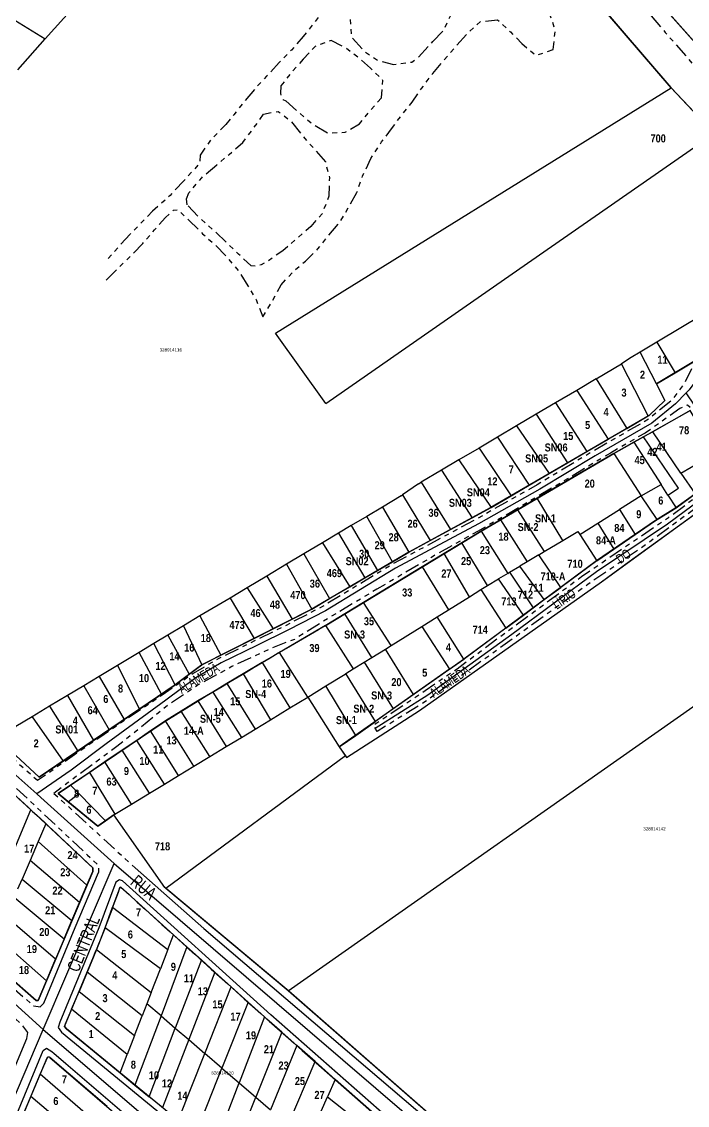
# Model space of a CAD drawing. Extents: x 205316 to 208372, y 4848714 to 4853250.
# Drawn here: x 207019.1 to 207227.1, y 4850883.8 to 4851222.2 of the extents above; entities that cross this region are included whole.
import ezdxf
from ezdxf.enums import TextEntityAlignment as Align

# ---------------------------------------------------------------- set-up
doc = ezdxf.new("R2010")
doc.units = 0
doc.header["$LTSCALE"] = 1.5
doc.header["$MEASUREMENT"] = 0
doc.linetypes.add('TRACO_25', pattern=[8, 3, -1, 1, -1, 1, -1])
for name, color, linetype in [('CD-MALHA-LOTES', 40, 'CONTINUOUS'), ('CD_TXT_QUADRA', 7, 'CONTINUOUS'), ('LM-LIM-SETOR-FISCAL', 7, 'CONTINUOUS'), ('LM-LIMITE-MUNICIPAL', 2, 'CONTINUOUS'), ('RU-QUADRAS', 6, 'CONTINUOUS'), ('SV-EIXO-ROD-ESTR', 7, 'CONTINUOUS'), ('SV-EIXO-RUA-N-PAV', 6, 'CONTINUOUS'), ('SV-EIXO-RUA-PAV', 20, 'CONTINUOUS'), ('SV-EST-M-N-PAV', 20, 'CONTINUOUS'), ('SV-RUA-NAO-PAV-S-GUIA-C-GUIA', 7, 'CONTINUOUS'), ('SV-RUA-PAVIM-S-GUIA-C-GUIA', 7, 'CONTINUOUS'), ('SV-TXT-RUA-N-PAV-S-GUIA-C-GUIA', 7, 'CONTINUOUS'), ('SV-TXT-RUA-PAV-S-GUIA-C-GUIA', 7, 'CONTINUOUS'), ('Th_NmrPort', 7, 'CONTINUOUS')]:
    doc.layers.add(name, color=color, linetype=linetype)
doc.styles.add('ARIAL', font='arial.ttf')
doc.styles.add('ROMANS', font='arial.ttf', dxfattribs={"height": 0.2})
doc.styles.get("Standard").update_dxf_attribs({"font": 'swisscbo.ttf'})
doc.linetypes.add('Limite', pattern='A,20,-3,[130,ltypeshp.shx,S=6.35,R=0,X=0,Y=0],-3,20', length=46)

msp = doc.modelspace()

# ---------------------------------------------------------------- linework, layer by layer
at = {"layer": 'CD-MALHA-LOTES', "linetype": 'Continuous'}
for p, q in [((206978.54, 4851246.29), (207026.45, 4851216.79)), ((207222.01, 4851201.47), (207191.51, 4851237.12)), ((207026.45, 4851216.79), (207035.15, 4851226.51)), ((207017.83, 4851207.16), (207026.45, 4851216.79)), ((207098.43, 4851124.89), (207222.01, 4851201.47)), ((207235.45, 4851187.29), (207222.01, 4851201.47)), ((207231.97, 4851130.75), (207217.57, 4851122.14)), ((207114.09, 4851102.98), (207098.43, 4851124.89)), ((207217.57, 4851122.14), (207212.29, 4851118.99)), ((207217.57, 4851122.14), (207223.23, 4851112.55)), ((207223.23, 4851112.55), (207238.24, 4851121.51)), ((207217.38, 4851109.05), (207212.29, 4851118.99)), ((207198.59, 4851110.65), (207206.45, 4851115.29)), ((207214.85, 4851099.06), (207206.45, 4851115.29)), ((207198.59, 4851110.65), (207192.5, 4851107.05)), ((207198.59, 4851110.65), (207208.2, 4851095.19)), ((207217.38, 4851109.05), (207223.23, 4851112.55)), ((207192.5, 4851107.05), (207185.84, 4851103.12)), ((207192.5, 4851107.05), (207202.32, 4851091.77)), ((207185.84, 4851103.12), (207179.87, 4851099.59)), ((207185.84, 4851103.12), (207195.69, 4851087.92)), ((207179.87, 4851099.59), (207173.72, 4851095.96)), ((207179.87, 4851099.59), (207189.61, 4851084.38)), ((207208.2, 4851095.19), (207214.85, 4851099.06)), ((207173.72, 4851095.96), (207167.79, 4851092.46)), ((207173.72, 4851095.96), (207183.86, 4851081.04)), ((207202.32, 4851091.77), (207208.2, 4851095.19)), ((207216.31, 4851094.1), (207213.33, 4851092.49)), ((207225.07, 4851081.16), (207216.31, 4851094.1)), ((207167.79, 4851092.46), (207162, 4851089.04)), ((207167.79, 4851092.46), (207177.63, 4851077.42)), ((207195.69, 4851087.92), (207202.32, 4851091.77)), ((207210.38, 4851090.84), (207204.08, 4851087.32)), ((207213.33, 4851092.49), (207210.38, 4851090.84)), ((207210.38, 4851090.84), (207218.86, 4851077.65)), ((207162, 4851089.04), (207155.7, 4851085.33)), ((207162, 4851089.04), (207172.02, 4851074.15)), ((207204.08, 4851087.32), (207180.09, 4851073.34)), ((207189.61, 4851084.38), (207195.69, 4851087.92)), ((207204.08, 4851087.32), (207212.64, 4851074.15)), ((207225.07, 4851081.16), (207235.91, 4851087.58)), ((207155.7, 4851085.33), (207150.27, 4851082.12)), ((207155.7, 4851085.33), (207165.74, 4851070.51)), ((207183.86, 4851081.04), (207189.61, 4851084.38)), ((207150.27, 4851082.12), (207143.87, 4851078.34)), ((207150.27, 4851082.12), (207159.8, 4851067.28)), ((207177.63, 4851077.42), (207183.86, 4851081.04)), ((207208.94, 4851053.58), (207245.97, 4851080.44)), ((207225.07, 4851081.16), (207229.56, 4851074.74)), ((207143.11, 4851077.89), (207138.06, 4851074.41)), ((207143.11, 4851077.89), (207143.87, 4851078.34)), ((207143.87, 4851078.34), (207153.04, 4851063.6)), ((207172.02, 4851074.15), (207177.63, 4851077.42)), ((207212.64, 4851074.15), (207218.86, 4851077.65)), ((207221, 4851074.28), (207218.86, 4851077.65)), ((207137.6, 4851074.1), (207131.77, 4851070.62)), ((207137.6, 4851074.1), (207138.06, 4851074.41)), ((207138.06, 4851074.41), (207146.68, 4851060.15)), ((207165.74, 4851070.51), (207172.02, 4851074.15)), ((207180.09, 4851073.34), (207173.98, 4851069.76)), ((207188.11, 4851060.18), (207180.09, 4851073.34)), ((207212.64, 4851074.15), (207205.86, 4851069.87)), ((207217.61, 4851066.72), (207212.64, 4851074.15)), ((207221, 4851074.28), (207223.54, 4851070.39)), ((207223.54, 4851070.39), (207229.56, 4851074.74)), ((207102.33, 4850919.58), (207320.09, 4851072.35)), ((207131.77, 4851070.62), (207126.88, 4851067.7)), ((207131.77, 4851070.62), (207140.02, 4851056.54)), ((207159.8, 4851067.28), (207165.74, 4851070.51)), ((207173.98, 4851069.76), (207168.65, 4851066.63)), ((207173.98, 4851069.76), (207182.29, 4851056.68)), ((207199.06, 4851065.58), (207205.86, 4851069.87)), ((207205.86, 4851069.87), (207210.78, 4851062.07)), ((207217.61, 4851066.72), (207223.54, 4851070.39)), ((207126.88, 4851067.7), (207122.03, 4851064.81)), ((207134.92, 4851053.54), (207126.88, 4851067.7)), ((207153.04, 4851063.6), (207159.8, 4851067.28)), ((207168.65, 4851066.63), (207162.63, 4851063.13)), ((207168.65, 4851066.63), (207177.04, 4851053.54)), ((207122.03, 4851064.81), (207118.07, 4851062.44)), ((207122.03, 4851064.81), (207130.3, 4851050.83)), ((207146.68, 4851060.15), (207153.04, 4851063.6)), ((207162.63, 4851063.13), (207170.97, 4851049.9)), ((207193.44, 4851062.04), (207199.06, 4851065.58)), ((207199.06, 4851065.58), (207204.05, 4851057.45)), ((207118.07, 4851062.44), (207113.1, 4851059.48)), ((207118.07, 4851062.44), (207126.28, 4851048.47)), ((207140.02, 4851056.54), (207146.68, 4851060.15)), ((207182.29, 4851056.68), (207188.11, 4851060.18)), ((207193.44, 4851062.04), (207198.76, 4851053.83)), ((207204.05, 4851057.45), (207210.78, 4851062.07)), ((207113.1, 4851059.48), (207107.28, 4851056)), ((207113.1, 4851059.48), (207121.63, 4851045.73)), ((207134.92, 4851053.54), (207140.02, 4851056.54)), ((207156.65, 4851059.48), (207151.04, 4851056.08)), ((207164.61, 4851046.08), (207156.65, 4851059.48)), ((207180.64, 4851055.69), (207182.29, 4851056.68)), ((207198.76, 4851053.83), (207204.05, 4851057.45)), ((207107.28, 4851056), (207101.84, 4851052.75)), ((207107.28, 4851056), (207115.28, 4851042.01)), ((207130.3, 4851050.83), (207134.92, 4851053.54)), ((207151.04, 4851056.08), (207144.2, 4851051.94)), ((207159.03, 4851042.62), (207151.04, 4851056.08)), ((207177.04, 4851053.54), (207174.73, 4851052.16)), ((207180.64, 4851055.69), (207177.04, 4851053.54)), ((207187.53, 4851045.52), (207180.64, 4851055.69)), ((207198.76, 4851053.83), (207187.53, 4851045.52)), ((207200.21, 4851047.24), (207208.94, 4851053.58)), ((207101.84, 4851052.75), (207095.67, 4851049.07)), ((207101.84, 4851052.75), (207109.74, 4851038.75)), ((207144.2, 4851051.94), (207125.89, 4851040.84)), ((207126.28, 4851048.47), (207130.3, 4851050.83)), ((207144.2, 4851051.94), (207152.46, 4851038.54)), ((207170.97, 4851049.9), (207168.07, 4851048.16)), ((207170.97, 4851049.9), (207171.53, 4851050.23)), ((207171.53, 4851050.23), (207178.94, 4851039.16)), ((207182.37, 4851041.7), (207174.73, 4851052.16)), ((207095.67, 4851049.07), (207089.54, 4851045.41)), ((207095.67, 4851049.07), (207103.56, 4851035.6)), ((207121.63, 4851045.73), (207126.28, 4851048.47)), ((207162.57, 4851044.82), (207164.61, 4851046.08)), ((207175.88, 4851036.89), (207168.07, 4851048.16)), ((207171.77, 4851027.16), (207200.21, 4851047.24)), ((207089.54, 4851045.41), (207084.17, 4851042.2)), ((207089.54, 4851045.41), (207097.68, 4851032.63)), ((207115.28, 4851042.01), (207121.63, 4851045.73)), ((207159.03, 4851042.62), (207162.57, 4851044.82)), ((207162.57, 4851044.82), (207170.37, 4851032.82)), ((207182.37, 4851041.7), (207187.53, 4851045.52)), ((207084.17, 4851042.2), (207074.78, 4851036.6)), ((207084.17, 4851042.2), (207091.7, 4851029.6)), ((207109.74, 4851038.75), (207115.28, 4851042.01)), ((207125.89, 4851040.84), (207120.06, 4851037.31)), ((207134.54, 4851027.41), (207125.89, 4851040.84)), ((207152.46, 4851038.54), (207159.03, 4851042.62)), ((207178.94, 4851039.16), (207182.37, 4851041.7)), ((207074.78, 4851036.6), (207069.65, 4851033.53)), ((207074.78, 4851036.6), (207081.31, 4851024.35)), ((207128.44, 4851023.62), (207120.06, 4851037.31)), ((207144.07, 4851033.33), (207148.86, 4851036.31)), ((207148.86, 4851036.31), (207152.46, 4851038.54)), ((207157.18, 4851023.06), (207148.86, 4851036.31)), ((207170.37, 4851032.82), (207175.88, 4851036.89)), ((207175.88, 4851036.89), (207178.94, 4851039.16)), ((207069.65, 4851033.53), (207064.69, 4851030.57)), ((207069.65, 4851033.53), (207075.41, 4851021.36)), ((207091.7, 4851029.6), (207097.68, 4851032.63)), ((207097.68, 4851032.63), (207103.56, 4851035.6)), ((207114.04, 4851033.67), (207099.61, 4851025.22)), ((207114.04, 4851033.67), (207122.67, 4851020.04)), ((207134.54, 4851027.41), (207144.07, 4851033.33)), ((207144.07, 4851033.33), (207152.76, 4851019.95)), ((207170.37, 4851032.82), (207157.18, 4851023.06)), ((207064.69, 4851030.57), (207060.31, 4851027.95)), ((207064.69, 4851030.57), (207071.45, 4851018.39)), ((207081.31, 4851024.35), (207091.7, 4851029.6)), ((207060.31, 4851027.95), (207055.79, 4851025.23)), ((207067.07, 4851015.12), (207060.31, 4851027.95)), ((207128.44, 4851023.62), (207132.72, 4851026.28)), ((207132.72, 4851026.28), (207134.54, 4851027.41)), ((207141.55, 4851012.07), (207132.72, 4851026.28)), ((207143.33, 4851007.07), (207171.77, 4851027.16)), ((207055.79, 4851025.23), (207048.99, 4851021.14)), ((207062.73, 4851012.16), (207055.79, 4851025.23)), ((207075.41, 4851021.36), (207081.31, 4851024.35)), ((207099.61, 4851025.22), (207094.16, 4851022.03)), ((207108.45, 4851011.26), (207099.61, 4851025.22)), ((207126.12, 4851022.18), (207128.44, 4851023.62)), ((207152.76, 4851019.95), (207157.18, 4851023.06)), ((207048.99, 4851021.14), (207043.32, 4851017.73)), ((207048.99, 4851021.14), (207055.9, 4851007.52)), ((207071.45, 4851018.39), (207075.41, 4851021.36)), ((207094.16, 4851022.03), (207102.89, 4851007.89)), ((207120.39, 4851018.62), (207122.67, 4851020.04)), ((207122.67, 4851020.04), (207126.12, 4851022.18)), ((207126.12, 4851022.18), (207135.19, 4851007.63)), ((207152.76, 4851019.95), (207141.55, 4851012.07)), ((207043.32, 4851017.73), (207038.49, 4851014.82)), ((207043.32, 4851017.73), (207051.08, 4851004.24)), ((207067.07, 4851015.12), (207071.45, 4851018.39)), ((207088.23, 4851018.5), (207083.22, 4851015.51)), ((207088.23, 4851018.5), (207096.81, 4851004.2)), ((207114.12, 4851014.75), (207120.15, 4851018.47)), ((207120.39, 4851018.62), (207120.15, 4851018.47)), ((207129.61, 4851003.66), (207120.39, 4851018.62)), ((207038.49, 4851014.82), (207033.41, 4851011.77)), ((207038.49, 4851014.82), (207046.41, 4851001.07)), ((207062.73, 4851012.16), (207067.07, 4851015.12)), ((207078.75, 4851012.85), (207074.1, 4851010.07)), ((207083.22, 4851015.51), (207078.75, 4851012.85)), ((207078.75, 4851012.85), (207087.72, 4850998.68)), ((207083.22, 4851015.51), (207092.01, 4851001.29)), ((207108.45, 4851011.26), (207114.12, 4851014.75)), ((207123.44, 4850999.32), (207114.12, 4851014.75)), ((207033.41, 4851011.77), (207027.8, 4851008.4)), ((207033.41, 4851011.77), (207041.54, 4850997.76)), ((207055.9, 4851007.52), (207062.73, 4851012.16)), ((207074.1, 4851010.07), (207068.93, 4851006.86)), ((207074.1, 4851010.07), (207082.97, 4850995.8)), ((207102.89, 4851007.89), (207108.45, 4851011.26)), ((207108.45, 4851011.26), (207118.3, 4850995.7)), ((207141.55, 4851012.07), (207135.19, 4851007.63)), ((207027.8, 4851008.4), (207022.32, 4851005.1)), ((207027.8, 4851008.4), (207036.57, 4850994.38)), ((207051.08, 4851004.24), (207055.9, 4851007.52)), ((207068.93, 4851006.86), (207064.01, 4851003.82)), ((207077.83, 4850992.68), (207068.93, 4851006.86)), ((207096.81, 4851004.2), (207102.89, 4851007.89)), ((207120.58, 4850992.42), (207143.33, 4851007.07)), ((207135.19, 4851007.63), (207129.61, 4851003.66)), ((207022.32, 4851005.1), (207017.22, 4851002.04)), ((207022.32, 4851005.1), (207031.98, 4850991.26)), ((207046.41, 4851001.07), (207051.08, 4851004.24)), ((207072.88, 4850989.67), (207064.01, 4851003.82)), ((207092.01, 4851001.29), (207096.81, 4851004.2)), ((207123.44, 4850999.32), (207129.61, 4851003.66)), ((207041.54, 4850997.76), (207046.41, 4851001.07)), ((207059.37, 4851000.7), (207055.03, 4850997.76)), ((207068.06, 4850986.75), (207059.37, 4851000.7)), ((207082.97, 4850995.8), (207087.72, 4850998.68)), ((207087.72, 4850998.68), (207092.01, 4851001.29)), ((207118.3, 4850995.7), (207123.44, 4850999.32)), ((207036.57, 4850994.38), (207041.54, 4850997.76)), ((207055.03, 4850997.76), (207050.49, 4850994.69)), ((207063.72, 4850984.12), (207055.03, 4850997.76)), ((207077.83, 4850992.68), (207082.97, 4850995.8)), ((207118.3, 4850995.7), (207120.23, 4850992.88)), ((207031.98, 4850991.26), (207036.57, 4850994.38)), ((207050.49, 4850994.69), (207045.03, 4850991)), ((207059.05, 4850981.28), (207050.49, 4850994.69)), ((207120.23, 4850992.88), (207064.1, 4850951.52)), ((207072.88, 4850989.67), (207077.83, 4850992.68)), ((207120.23, 4850992.88), (207120.58, 4850992.42)), ((207024.56, 4850986.22), (207031.98, 4850991.26)), ((207045.03, 4850991), (207040.22, 4850987.74)), ((207053.4, 4850977.85), (207045.03, 4850991)), ((207068.06, 4850986.75), (207072.88, 4850989.67)), ((207040.22, 4850987.74), (207034.29, 4850983.73)), ((207040.22, 4850987.74), (207048.19, 4850974.69)), ((207063.72, 4850984.12), (207068.06, 4850986.75)), ((207036.88, 4850981.11), (207034.29, 4850983.73)), ((207059.05, 4850981.28), (207063.72, 4850984.12)), ((207021.94, 4850976.09), (207016.77, 4850980.86)), ((207033.64, 4850978.56), (207036.88, 4850981.11)), ((207033.64, 4850978.56), (207042.83, 4850970.97)), ((207045.24, 4850972.66), (207036.88, 4850981.11)), ((207053.4, 4850977.85), (207059.05, 4850981.28)), ((207013.28, 4850955.37), (207021.94, 4850976.09)), ((207026.66, 4850971.65), (207021.94, 4850976.09)), ((207048.19, 4850974.69), (207053.4, 4850977.85)), ((207026.66, 4850971.65), (207024.27, 4850966.14)), ((207041.28, 4850957.9), (207026.66, 4850971.65)), ((207042.83, 4850970.97), (207045.24, 4850972.66)), ((207045.24, 4850972.66), (207047.88, 4850974.5)), ((207047.88, 4850974.5), (207048.19, 4850974.69)), ((207063.81, 4850951.77), (207047.88, 4850974.5)), ((207024.27, 4850966.14), (207021.72, 4850960.26)), ((207039.44, 4850952.56), (207024.27, 4850966.14)), ((207021.72, 4850960.26), (207019.18, 4850954.41)), ((207037.15, 4850947.14), (207021.72, 4850960.26)), ((207039.44, 4850952.56), (207041.25, 4850956.85)), ((207041.25, 4850956.85), (207041.28, 4850957.9)), ((207017.88, 4850951.4), (207019.18, 4850954.41)), ((207019.18, 4850954.41), (207034.75, 4850941.45)), ((207037.15, 4850947.14), (207039.44, 4850952.56)), ((207049.75, 4850951.76), (207047.49, 4850945.65)), ((207050.06, 4850951.93), (207049.75, 4850951.76)), ((207066.54, 4850937.06), (207050.06, 4850951.93)), ((207064.1, 4850951.52), (207063.81, 4850951.77)), ((207102.33, 4850919.58), (207064.1, 4850951.52)), ((207016.73, 4850948.76), (207032.34, 4850935.77)), ((207034.75, 4850941.45), (207037.15, 4850947.14)), ((207045.11, 4850939.26), (207047.49, 4850945.65)), ((207047.49, 4850945.65), (207064.73, 4850932.4)), ((207029.67, 4850929.44), (207014.13, 4850942.77)), ((207032.34, 4850935.77), (207034.75, 4850941.45)), ((207045.11, 4850939.26), (207044.44, 4850937.44)), ((207062.4, 4850926.38), (207045.11, 4850939.26)), ((207026.79, 4850922.61), (207011.33, 4850936.3)), ((207032.34, 4850935.77), (207029.67, 4850929.44)), ((207044.44, 4850937.44), (207042.44, 4850932.44)), ((207064.73, 4850932.4), (207066.54, 4850937.06)), ((207070.71, 4850933.29), (207066.54, 4850937.06)), ((207042.44, 4850932.44), (207041.52, 4850930.15)), ((207042.44, 4850932.44), (207059.56, 4850919.05)), ((207064.73, 4850932.4), (207062.4, 4850926.38)), ((207070.71, 4850933.29), (207062.6, 4850911.73)), ((207075.22, 4850929.22), (207070.71, 4850933.29)), ((207008.47, 4850929.7), (207023.59, 4850916.57)), ((207026.79, 4850922.61), (207029.67, 4850929.44)), ((207041.52, 4850930.15), (207039.5, 4850925.36)), ((207075.22, 4850929.22), (207067.07, 4850907.89)), ((207079.44, 4850925.4), (207075.22, 4850929.22)), ((207039.5, 4850925.36), (207036.98, 4850919.37)), ((207056.71, 4850911.68), (207039.5, 4850925.36)), ((207059.56, 4850919.05), (207062.4, 4850926.38)), ((207079.44, 4850925.4), (207071.26, 4850904.3)), ((207084.51, 4850920.83), (207079.44, 4850925.4)), ((207024.2, 4850916.49), (207026.79, 4850922.61)), ((207076.26, 4850900.01), (207084.51, 4850920.83)), ((207089.85, 4850916.01), (207084.51, 4850920.83)), ((207034.64, 4850913.79), (207036.98, 4850919.37)), ((207036.98, 4850919.37), (207054.37, 4850905.63)), ((207059.56, 4850919.05), (207058.19, 4850915.5)), ((207172.78, 4850858.07), (207102.33, 4850919.58)), ((207023.59, 4850916.57), (207024.2, 4850916.49)), ((207058.19, 4850915.5), (207056.71, 4850911.68)), ((207062.6, 4850911.73), (207058.19, 4850915.5)), ((207089.85, 4850916.01), (207081.64, 4850895.39)), ((207094.97, 4850911.39), (207089.85, 4850916.01)), ((207034.64, 4850913.79), (207032.68, 4850909.14)), ((207052.06, 4850899.65), (207034.64, 4850913.79)), ((207054.37, 4850905.63), (207056.71, 4850911.68)), ((207062.6, 4850911.73), (207054.46, 4850890.09)), ((207062.6, 4850911.73), (207067.07, 4850907.89)), ((207094.97, 4850911.39), (207087.02, 4850890.77)), ((207095.69, 4850910.74), (207094.97, 4850911.39)), ((207100.33, 4850906.64), (207095.69, 4850910.74)), ((207032.68, 4850909.14), (207032.48, 4850908.42)), ((207032.48, 4850908.42), (207033.02, 4850907.67)), ((207033.02, 4850907.67), (207049.83, 4850893.89)), ((207058.88, 4850886.47), (207067.07, 4850907.89)), ((207067.07, 4850907.89), (207071.26, 4850904.3)), ((207054.37, 4850905.63), (207052.06, 4850899.65)), ((207071.26, 4850904.3), (207063.03, 4850883.07)), ((207071.26, 4850904.3), (207076.26, 4850900.01)), ((207100.33, 4850906.64), (207092.23, 4850886.3)), ((207105.02, 4850902.49), (207100.33, 4850906.64)), ((207105.02, 4850902.49), (207096.81, 4850882.38)), ((207110.77, 4850897.42), (207105.02, 4850902.49)), ((207026.99, 4850898.63), (207024.86, 4850893.57)), ((207027.24, 4850898.86), (207026.99, 4850898.63)), ((207027.83, 4850898.77), (207027.24, 4850898.86)), ((207045.76, 4850883.45), (207027.83, 4850898.77)), ((207049.83, 4850893.89), (207052.06, 4850899.65)), ((207067.94, 4850879.05), (207076.26, 4850900.01)), ((207081.64, 4850895.39), (207076.26, 4850900.01)), ((207102.31, 4850877.66), (207110.77, 4850897.42)), ((207117.02, 4850891.9), (207110.77, 4850897.42)), ((207049.83, 4850893.89), (207054.46, 4850890.09)), ((207073.29, 4850874.4), (207081.64, 4850895.39)), ((207081.64, 4850895.39), (207087.02, 4850890.77)), ((207024.86, 4850893.57), (207021.94, 4850886.65)), ((207024.86, 4850893.57), (207043.54, 4850877.36)), ((207078.85, 4850869.58), (207087.02, 4850890.77)), ((207087.02, 4850890.77), (207092.23, 4850886.3)), ((207117.02, 4850891.9), (207114.64, 4850886.45)), ((207132.77, 4850877.98), (207117.02, 4850891.9)), ((207054.46, 4850890.09), (207058.88, 4850886.47)), ((207021.94, 4850886.65), (207019.36, 4850880.55)), ((207021.94, 4850886.65), (207041.04, 4850870.51)), ((207063.03, 4850883.07), (207058.88, 4850886.47)), ((207083.85, 4850865.23), (207092.23, 4850886.3)), ((207092.23, 4850886.3), (207096.81, 4850882.38)), ((207112.67, 4850881.94), (207114.64, 4850886.45)), ((207114.64, 4850886.45), (207131.52, 4850873.09))]:
    msp.add_line(p, q, dxfattribs=at)
at = {"layer": 'CD-MALHA-LOTES', "linetype": 'Continuous', "flags": 128}
for points in [[(207114.09, 4851102.98), (207174.77, 4851145.14), (207235.45, 4851187.29)], [(207212.29, 4851118.99), (207209.56, 4851117.36), (207206.45, 4851115.29)], [(207214.85, 4851099.06), (207215.18, 4851099.25), (207220.01, 4851103.91), (207217.38, 4851109.05)], [(207235.91, 4851087.58), (207227.95, 4851100.72), (207216.31, 4851094.1)], [(207221, 4851074.28), (207224.31, 4851076.49), (207213.33, 4851092.49)], [(207210.78, 4851062.07), (207217.15, 4851066.43), (207217.61, 4851066.72)], [(207162.63, 4851063.13), (207162.29, 4851062.9), (207156.65, 4851059.48)], [(207188.11, 4851060.18), (207192.82, 4851063), (207193.44, 4851062.04)], [(207171.53, 4851050.23), (207174.73, 4851052.16)], [(207164.61, 4851046.08), (207168.07, 4851048.16)], [(207103.56, 4851035.6), (207109.48, 4851038.6), (207109.74, 4851038.75)], [(207120.06, 4851037.31), (207114.37, 4851033.86), (207114.04, 4851033.67)], [(207094.16, 4851022.03), (207093.64, 4851021.73), (207088.23, 4851018.5)], [(207017.22, 4851002.04), (207011.28, 4850998.46), (207024.56, 4850986.22)], [(207064.01, 4851003.82), (207063.56, 4851003.54), (207059.37, 4851000.7)], [(207034.29, 4850983.73), (207030.5, 4850981.16), (207033.64, 4850978.56)]]:
    msp.add_lwpolyline(points, dxfattribs=at)
at = {"layer": 'LM-LIM-SETOR-FISCAL', "linetype": 'Limite', "ltscale": 0.1, "const_width": 0.13, "flags": 128}
msp.add_lwpolyline([(207021.68, 4851415.47), (207043.45, 4851405.34), (207056.69, 4851396.79), (207066.97, 4851389.51), (207076.85, 4851382.57), (207094.19, 4851367.16), (207111.92, 4851349.04), (207137.62, 4851319.1), (207143.1, 4851313.28), (207157.25, 4851297.67), (207179.66, 4851272.35), (207212.37, 4851234.89), (207238.06, 4851206.02), (207253.49, 4851187.92), (207273.43, 4851163.63), (207284.94, 4851148.07), (207293.96, 4851135.89), (207311.93, 4851112.49), (207337.06, 4851072.12), (207347.32, 4851056.34), (207360.35, 4851036.08), (207365.19, 4851028.69), (207385.18, 4850998.1), (207399.65, 4850974.87), (207412.28, 4850954.54), (207439.21, 4850911.8), (207446.99, 4850899.53), (207455.59, 4850885.98), (207473.05, 4850858.84), (207486.05, 4850838.58), (207490.56, 4850831.8), (207526.44, 4850773.29), (207555.31, 4850724.8), (207578.38, 4850685.38), (207592.12, 4850660.09), (207604.67, 4850635.92), (207614.1, 4850617.58), (207622.25, 4850602.5), (207642.83, 4850564.46), (207666.03, 4850518.62), (207673.67, 4850503.6), (207676.98, 4850495.57), (207692.21, 4850467.22), (207727.63, 4850397.08), (207738.85, 4850376.31), (207759.68, 4850337.26), (207765.54, 4850326.04), (207775.63, 4850306.02), (207786.18, 4850286.35), (207792.55, 4850273.61), (207797.89, 4850263.92), (207815.04, 4850231.27), (207833.05, 4850197.75), (207837.49, 4850189.49), (207843.1, 4850178.25), (207852.67, 4850160.66), (207865.65, 4850136.92), (207895.56, 4850081.74), (207913.06, 4850049.55), (207920.81, 4850036.7), (207924.96, 4850029.49), (207928.67, 4850023.04), (207944.68, 4849997.28), (207949.38, 4849989.27), (207955.86, 4849978.89), (207989.63, 4849922.09), (208021.59, 4849858.31), (208039.3, 4849825.19), (208050.27, 4849806.04), (208063.43, 4849780.62), (208069.87, 4849768.66), (208079.08, 4849754.42), (208084.65, 4849743.63), (208092.91, 4849727.46), (208100.67, 4849714.29), (208107.46, 4849701.58), (208114.74, 4849688.43), (208114.78, 4849688.35), (208114.86, 4849688.17), (208150.73, 4849616.06), (208187.92, 4849541.22), (208249.9, 4849424.19), (208300.63, 4849327.9), (208301.3, 4849326.63), (208330.19, 4849271.2), (208367.01, 4849211.9), (208349.86, 4849193.3), (208335.74, 4849174.95), (208327.89, 4849167.36), (208314.36, 4849149.75), (208299.16, 4849131.8), (208291.24, 4849122.44), (208282.06, 4849112.13), (208264.95, 4849090.56), (208250.83, 4849074.09), (208221.58, 4849039.46), (208207.85, 4849021.47), (208194.01, 4849003.09), (208183.89, 4848990.29), (208163.14, 4848966.59), (208139.11, 4848938.69), (208114.75, 4848908.34), (208092.97, 4848883.15), (208089.08, 4848877.86), (208082.48, 4848868.63), (208062.6, 4848842.56), (208055.4, 4848834.16), (208029.39, 4848802.29), (208002.88, 4848772.47), (207987.06, 4848754.07), (207971.45, 4848736.35), (207951.29, 4848714.3), (207938.98, 4848722.35), (207935.19, 4848724.84), (207927.76, 4848740.69), (207925.43, 4848746.58), (207910.93, 4848782.03), (207901.5, 4848803.37), (207897.96, 4848811.56), (207889.76, 4848830.42), (207882.92, 4848845.94), (207879.69, 4848853.91), (207871.77, 4848863.82), (207869.94, 4848867.11), (207866.81, 4848872.74), (207858.75, 4848886.94), (207856.41, 4848891.07), (207842.53, 4848910.15), (207825.03, 4848930.31), (207802.2, 4848960.18), (207795.96, 4848968.62), (207792.78, 4848975.77), (207791.99, 4848977.54), (207775.14, 4849006.28), (207757.22, 4849040.43), (207747.93, 4849059.71), (207739.33, 4849078.11), (207736.66, 4849084.67), (207725.65, 4849112.01), (207712.86, 4849133.84), (207705.61, 4849141.39), (207693.22, 4849158.83), (207658.02, 4849201.49), (207643.22, 4849219.05), (207628.15, 4849239.89), (207583.74, 4849297.42), (207577.23, 4849307.07), (207560.95, 4849335.89), (207540.69, 4849361.49), (207529.48, 4849377.88), (207524.83, 4849382.69), (207520.93, 4849386.71), (207512.94, 4849401.39), (207489.49, 4849426.56), (207461.51, 4849464.09), (207445.75, 4849483.09), (207417.58, 4849518.68), (207409.91, 4849527.9), (207402.02, 4849538.56), (207394.56, 4849549.23), (207375.36, 4849576.96), (207365.17, 4849591.27), (207339.6, 4849627.48), (207325.58, 4849647.34), (207307.69, 4849672.68), (207298.76, 4849680.12), (207277.63, 4849691.43), (207257.69, 4849697.98), (207238.05, 4849700.95), (207217.82, 4849703), (207206.03, 4849702.71), (207187.69, 4849706.67), (207136.42, 4849713.49), (207093.76, 4849719.89), (207070.29, 4849722.03), (207038.29, 4849725.23), (206981.38, 4849733.58), (206955.52, 4849737.17), (206761.86, 4849758.64), (206867.89, 4849970.66), (206819.81, 4849985.62), (206492.19, 4850011.1), (206474.48, 4850006.62), (206422.43, 4850015.06), (206416.16, 4850016.08), (206438.69, 4850087.64), (206465.45, 4850155.1), (206402.35, 4850183.32), (206381.84, 4850187.26), (206296.36, 4850246.47), (206256.21, 4850261.19), (205958.1, 4850305), (205458.47, 4851060.64), (205381.54, 4850978.24), (205358.28, 4850945.44), (205339.74, 4850916.46), (205327.72, 4850908.15), (205431.06, 4851590.05), (205574.72, 4852567.53), (205641.8, 4853028.16), (205641.8, 4853028.16), (205641.8, 4853028.16), (205641.8, 4853028.16), (205641.93, 4853028.94), (205641.93, 4853028.94), (205648.48, 4853073.83), (205694.02, 4853072.84), (205697.96, 4853072.98), (205708.12, 4853073.2), (205760.46, 4853075.4), (205791.35, 4853076.88), (205796.33, 4853076.78), (205864.61, 4853080.53), (205875.14, 4853081.42), (205954.27, 4853084.91), (205973.22, 4853086.23), (205987.11, 4853086.63), (206047.56, 4853092.24), (206088.22, 4853093.5), (206097.24, 4853093.29), (206115.25, 4853096.39), (206174.74, 4853099.25), (206241.73, 4853106.06), (206249.32, 4853067.81), (206250.76, 4853068.13), (206281.43, 4853073.09), (206306.59, 4853077.18), (206378.69, 4853082.54), (206403.59, 4853083.9), (206436.89, 4853085.62), (206526.63, 4853090.28), (206527.07, 4853088.1), (206560.2, 4853092.06), (206614.27, 4853094.76), (206665.78, 4853098.35), (206668.43, 4853097.71), (206672.42, 4853095.9), (206676.44, 4853090.31), (206713.2, 4853068.45), (206726.11, 4853063.48), (206768.83, 4853039.64), (206779.35, 4853035.22), (206783.97, 4853039.27), (206803.01, 4853045.24), (206811.52, 4853047.66), (206822.53, 4853050.63), (206828.46, 4853052.32), (206840.17, 4853055.43), (206847.8, 4853057.54), (206858.24, 4853060.22), (206872.64, 4853064.04), (206880.4, 4853065.73), (206891.38, 4853067.85), (206902.95, 4853070.8), (206915.12, 4853068.72), (206920.58, 4853068.19), (206924.61, 4853067.87), (206929.01, 4853068.36), (206932.61, 4853069.6), (206936.66, 4853071.45), (206943.28, 4853074.5), (206950.01, 4853078.17), (206955.6, 4853082.5), (206958.92, 4853089.46), (206962.59, 4853093.58), (206967.6, 4853097.61), (206977.81, 4853100.47), (206987.39, 4853105.57), (206993.74, 4853107.81), (206995.98, 4853101.99), (206998.25, 4853095.75), (207000.15, 4853089.03), (207001.71, 4853082.51), (207003.06, 4853076.97), (207004.98, 4853065.92), (207006.42, 4853057.28), (207007.25, 4853052.87), (207009.04, 4853041.02), (207018.95, 4853043.22), (207028.02, 4853045.07), (207041.5, 4853047.9), (207048.59, 4853049.32), (207057.57, 4853051.22), (207063.04, 4853052.2), (207071.92, 4853053.66), (207083.02, 4853055.24), (207109.77, 4853060.98), (207121.18, 4853063.43), (207134.62, 4853067.5), (207161.51, 4853073.61), (207175.42, 4853077.24), (207178.97, 4853078.21), (207181.54, 4853078.81), (207183.81, 4853079.34), (207188.75, 4853080.47), (207192.55, 4853081.52), (207201.06, 4853083.36), (207208.78, 4853084.88), (207218.42, 4853086.81), (207225.74, 4853087.76), (207232.02, 4853089.01), (207242.24, 4853089.87), (207250.59, 4853091.4), (207267.11, 4853095.09), (207278.14, 4853097.67), (207281.89, 4853098.7), (207283.75, 4853100.66), (207285.91, 4853101.58), (207290.13, 4853102.41), (207294.36, 4853102.41), (207297.24, 4853101.27), (207300.74, 4853099.94), (207303.18, 4853099.75), (207306.84, 4853102), (207313.42, 4853103), (207317.92, 4853104.36), (207319.42, 4853105.86), (207320.7, 4853109.57), (207328.77, 4853111.37), (207333.42, 4853111.36), (207344.5, 4853111.15), (207357.97, 4853112.75), (207369.1, 4853115.23), (207376.56, 4853116.38), (207381.3, 4853117.24), (207387.47, 4853118.39), (207392.49, 4853119.11), (207396.77, 4853120.95), (207415.73, 4853122.98), (207426.82, 4853124.81), (207434.67, 4853127.72), (207433.38, 4853135.75), (207483.24, 4853145.3), (207485.09, 4853140.95), (207489.44, 4853138.19), (207496.16, 4853134.1), (207501.03, 4853132.12), (207509.86, 4853132.26), (207517.37, 4853134.63), (207526.34, 4853135.42), (207534.9, 4853135.16), (207540.31, 4853134.1), (207549.66, 4853131.07), (207559.41, 4853125.53), (207563.63, 4853123.29), (207567.98, 4853122.5), (207579.64, 4853122.9), (207589.26, 4853124.48), (207599.15, 4853123.03), (207607.72, 4853121.45), (207616.55, 4853118.55), (207625.51, 4853116.05), (207633.48, 4853114.13), (207638.75, 4853112.42), (207645.47, 4853108.07), (207650.35, 4853101.35), (207651.8, 4853094.76), (207653.12, 4853086.99), (207656.54, 4853081.71), (207660.23, 4853076.31), (207663.92, 4853071.17), (207668.54, 4853066.43), (207679.08, 4853063.26), (207691.07, 4853063.26), (207695.82, 4853066.3), (207699.7, 4853071.57), (207703.66, 4853075.26), (207708.27, 4853076.71), (207713.41, 4853075.39), (207716.7, 4853070.78), (207718.02, 4853064.06), (207718.15, 4853057.73), (207718.29, 4853046.46), (207719.34, 4853036.97), (207724.88, 4853033.81), (207736.87, 4853033.41), (207747.15, 4853035.92), (207754.13, 4853041.45), (207762.04, 4853043.3), (207773.44, 4853045.67), (207778.71, 4853047.25), (207782.8, 4853050.28), (207788.33, 4853057.66), (207790.84, 4853064.52), (207790.97, 4853071.24), (207790.57, 4853079.61), (207788.2, 4853087.12), (207786.62, 4853093.31), (207787.01, 4853100.03), (207790.7, 4853104.38), (207799.14, 4853104.38), (207805.07, 4853103.59), (207811.26, 4853102.27), (207817.85, 4853098.72), (207820.49, 4853094.5), (207822.46, 4853090.02), (207826.81, 4853088.04), (207832.35, 4853091.47), (207843.48, 4853094.63), (207849.81, 4853098.58), (207854.29, 4853104.12), (207855.74, 4853109.65), (207857.06, 4853117.3), (207866.22, 4853130.48), (207885.99, 4853134.43), (207901.27, 4853129.42), (207912.87, 4853122.04), (207925.79, 4853113.08), (207936.07, 4853099.64), (207945.82, 4853090.68), (207956.1, 4853085.93), (207977.18, 4853074.27), (207954.95, 4853033.22), (207930.02, 4853010.37), (207899.9, 4852995.83), (207867.7, 4852983.36), (207865.96, 4852982.16), (207835.44, 4852961.18), (207834.46, 4852960.51), (207832.32, 4852957.94), (207814.69, 4852936.79), (207813.69, 4852935.58), (207810.57, 4852900.27), (207812.65, 4852867.03), (207826.15, 4852834.83), (207834.46, 4852804.71), (207830.31, 4852764.2), (207817.84, 4852715.38), (207811.61, 4852680.07), (207809.54, 4852652.02), (207803.3, 4852629.17), (207788.76, 4852604.24), (207780.78, 4852586.78), (207772.76, 4852568.75), (207772.2, 4852567.48), (207764.15, 4852556.53), (207749.3, 4852542.98), (207732.53, 4852532.01), (207710.59, 4852535.24), (207705.42, 4852552.01), (207700.26, 4852561.69), (207695.76, 4852567.49), (207695.75, 4852567.5), (207689.62, 4852575.24), (207683.06, 4852582.65), (207683.06, 4852582.65), (207672.47, 4852586.67), (207659.13, 4852588.58), (207647.7, 4852584.77), (207640.93, 4852577.57), (207638.17, 4852572.06), (207638.27, 4852567.49), (207637.67, 4852558.64), (207637.07, 4852542.73), (207634.67, 4852530.43), (207628.97, 4852515.12), (207624.39, 4852504.94), (207612.77, 4852495.02), (207607.63, 4852490.76), (207594.46, 4852487.52), (207582.46, 4852480.31), (207573.75, 4852470.41), (207556.35, 4852462.61), (207538.64, 4852451.65), (207527.54, 4852441.75), (207513.13, 4852427.65), (207506.23, 4852418.64), (207498.13, 4852406.34), (207484.92, 4852390.73), (207472.02, 4852375.73), (207463.62, 4852361.33), (207453.41, 4852338.97), (207447.11, 4852320.36), (207443.73, 4852311.52), (207439.87, 4852301.85), (207432.11, 4852284.05), (207428.21, 4852272.65), (207424.61, 4852254.04), (207426.11, 4852243.54), (207437.81, 4852238.74), (207456.12, 4852240.84), (207468.42, 4852248.04), (207479.82, 4852254.34), (207496.63, 4852257.64), (207513.13, 4852257.64), (207531.14, 4852253.74), (207542.84, 4852248.64), (207555.75, 4852239.64), (207568.05, 4852228.08), (207578.55, 4852216.68), (207583.06, 4852196.87), (207587.56, 4852180.97), (207594.76, 4852163.26), (207599.86, 4852156.66), (207608.86, 4852146.16), (207613.37, 4852132.65), (207613.67, 4852120.5), (207611.87, 4852109.1), (207603.46, 4852100.09), (207594.46, 4852094.39), (207573.45, 4852089.89), (207559.95, 4852088.09), (207541.49, 4852086.29), (207526.79, 4852086.29), (207515.08, 4852082.69), (207510.28, 4852073.98), (207506.08, 4852060.48), (207508.18, 4852045.47), (207515.98, 4852036.77), (207527.69, 4852028.52), (207539.39, 4852021.32), (207542.09, 4852011.11), (207540.59, 4851999.41), (207531.89, 4851990.11), (207521.99, 4851983.81), (207509.68, 4851972.4), (207503.68, 4851965.2), (207498.88, 4851952.3), (207498.58, 4851939.69), (207495.88, 4851930.99), (207496.78, 4851918.08), (207492.28, 4851906.08), (207486.28, 4851896.48), (207480.57, 4851883.57), (207473.37, 4851877.87), (207465.27, 4851871.12), (207457.47, 4851862.72), (207450.26, 4851854.61), (207438.86, 4851850.11), (207428.96, 4851845.31), (207420.85, 4851839.31), (207413.65, 4851830.31), (207413.63, 4851830.07), (207412.45, 4851817.85), (207413.95, 4851801.35), (207419.65, 4851789.04), (207426.26, 4851775.24), (207422.65, 4851767.44), (207411.55, 4851754.83), (207403.15, 4851747.33), (207396.19, 4851742.31), (207381.03, 4851730), (207376.14, 4851725.42), (207366.84, 4851714.32), (207362.02, 4851705.07), (207359.33, 4851699.09), (207356.13, 4851693.8), (207352.17, 4851688.61), (207347.73, 4851683.39), (207343.58, 4851677.86), (207336.98, 4851674.11), (207333.08, 4851671.11), (207328.23, 4851667.5), (207323.73, 4851664.99), (207319.14, 4851662.03), (207312.52, 4851659.25), (207306.97, 4851656.48), (207300.67, 4851653.78), (207295.56, 4851650.02), (207291.96, 4851646.42), (207290.01, 4851641.92), (207289.56, 4851637.12), (207290.76, 4851632.17), (207293.46, 4851628.87), (207299.47, 4851624.97), (207306.09, 4851621.35), (207313.87, 4851617.16), (207321.37, 4851614.76), (207329.33, 4851612.06), (207335.36, 4851607.57), (207336.98, 4851602.16), (207333.68, 4851595.41), (207329.48, 4851592.11), (207324.52, 4851589.4), (207317.62, 4851586.85), (207309.18, 4851586.85), (207303.22, 4851588.26), (207297.78, 4851590.49), (207292.26, 4851592.53), (207286.46, 4851592.82), (207280.33, 4851592.56), (207274.18, 4851591.51), (207267.88, 4851591.06), (207260.83, 4851591.81), (207252.43, 4851591.51), (207245.52, 4851589.1), (207238.32, 4851588.5), (207231.28, 4851590.25), (207225.49, 4851591.54), (207220.84, 4851594.21), (207214.84, 4851596.46), (207208.99, 4851598.86), (207202.68, 4851602.31), (207198.33, 4851607.41), (207196.08, 4851613.26), (207198.08, 4851619.64), (207198.84, 4851625.01), (207198.84, 4851632.65), (207197.89, 4851638.82), (207198.7, 4851645.68), (207198.78, 4851649.95), (207197.73, 4851654), (207194.58, 4851656.55), (207190.23, 4851659.55), (207184.83, 4851662.1), (207181.63, 4851663.31), (207174.11, 4851668.15), (207168.43, 4851673.64), (207164.08, 4851677.33), (207161.47, 4851680.45), (207157.3, 4851683.54), (207152.25, 4851686.95), (207146.35, 4851688.77), (207140.51, 4851688.58), (207134.97, 4851685.14), (207130.33, 4851679.65), (207126.96, 4851675.84), (207122.34, 4851670.05), (207117.61, 4851664.31), (207112.85, 4851658.87), (207107.77, 4851653.68), (207101.91, 4851649.31), (207095.27, 4851647.78), (207088.5, 4851647.45), (207081.72, 4851647.45), (207074.62, 4851649.4), (207067.65, 4851651.44), (207061.25, 4851655.1), (207056.98, 4851658.28), (207053.3, 4851661.92), (207049.7, 4851665.87), (207044.67, 4851671.39), (207039.69, 4851676.45), (207036.11, 4851680.27), (207032.79, 4851684.24), (207028.55, 4851687.81), (207024.32, 4851691.18), (207019.77, 4851694.1), (207012.9, 4851697.22), (207008.05, 4851698.69), (207000.99, 4851699.1), (206993.6, 4851698.93), (206988.48, 4851698.67), (206981.18, 4851698.52), (206974.54, 4851698.49), (206966.41, 4851698.35), (206959.69, 4851698.1), (206955.49, 4851697.65), (206947.66, 4851695.98), (206930.32, 4851683.64), (206919.41, 4851681.51), (206903.19, 4851685.91), (206893.11, 4851679.35), (206876.22, 4851668.3), (206863.82, 4851665.31), (206838.51, 4851664.51), (206824.05, 4851654.84), (206820.4, 4851636.59), (206823.02, 4851619.71), (206815.39, 4851610.49), (206817.94, 4851603.02), (206817.78, 4851599.21), (206807.28, 4851595.87), (206796.63, 4851589.51), (206795.68, 4851578.85), (206772.39, 4851570.51), (206768.73, 4851564.63), (206773.34, 4851553.02), (206770.76, 4851539.3), (206766.66, 4851530.24), (206761.26, 4851528.3), (206750.13, 4851531.48), (206745.04, 4851524.16), (206737.89, 4851517.17), (206716.26, 4851478.85), (206708.79, 4851449.04), (206704.02, 4851446.18), (206695.42, 4851438.21), (206691.63, 4851417.91), (206687.99, 4851407.24), (206805.75, 4851415.72), (206852.6, 4851421.92), (206888.07, 4851426.1), (206908.54, 4851427.32), (206955.56, 4851430.12), (206957.65, 4851429.92), (206967.38, 4851429.2), (206973.82, 4851428.49), (206980.7, 4851427.63), (206982.84, 4851427.2), (206991.18, 4851425.4), (207010.88, 4851419.91)], close=True, dxfattribs=at)
at = {"layer": 'LM-LIMITE-MUNICIPAL', "const_width": 0.35}
for points in [[(207212.37, 4851234.89), (207238.06, 4851206.02)], [(207238.06, 4851206.02), (207212.37, 4851234.89)]]:
    msp.add_lwpolyline(points, dxfattribs=at)
at = {"layer": 'RU-QUADRAS', "linetype": 'Continuous'}
for points in [[(207191.51, 4851237.12), (207221.87, 4851201.62), (207246.01, 4851176.13), (207266.27, 4851151.13), (207273.69, 4851142.69), (207217.38, 4851109.05), (207220.01, 4851103.91), (207215.18, 4851099.25), (207165.7, 4851070.48), (207139.99, 4851056.52), (207109.48, 4851038.6), (207075.41, 4851021.36), (207067.07, 4851015.12), (207024.56, 4850986.22), (207011.28, 4850998.46), (207017.22, 4851002.04), (206955.3, 4851066), (206923.2, 4851098.3), (206895.17, 4851122.45), (206922.1, 4851162.98), (206928.68, 4851172.49), (206934.48, 4851181.48), (207063.99, 4851372.21)], [(207239.4, 4851081.84), (207223.47, 4851070.35), (207217.15, 4851066.43), (207198.7, 4851053.79), (207157.39, 4851023.21), (207118.3, 4850995.7), (207120.58, 4850992.42), (207143.33, 4851007.07), (207200.21, 4851047.24), (207245.97, 4851080.44)]]:
    msp.add_lwpolyline(points, dxfattribs=at)
msp.add_lwpolyline([(207248.53, 4850862.85), (207221.73, 4850846.19), (207212.09, 4850839.15), (207172.78, 4850858.07), (207102.5, 4850919.44), (207063.81, 4850951.77), (207047.88, 4850974.5), (207042.83, 4850970.97), (207030.5, 4850981.16), (207063.56, 4851003.54), (207074.17, 4851010.11, -0.004326), (207114.37, 4851033.86), (207162.63, 4851063.13), (207204.08, 4851087.32), (207227.95, 4851100.72)], format="xyb", dxfattribs=at)
for points in [[(206966.84, 4850967.97), (206966.97, 4850969.06), (206984.5, 4851010.5), (206985.41, 4851010.32), (207000.97, 4850995.36, -0.005794), (207041.28, 4850957.9), (207041.25, 4850956.85), (207024.2, 4850916.49), (207023.59, 4850916.57), (207004.13, 4850933.47)], [(207032.48, 4850908.42), (207041.52, 4850930.15, 0.012944), (207049.75, 4850951.76), (207050.06, 4850951.93, 0.005341), (207132.77, 4850877.98), (207132.55, 4850875.43), (207115.98, 4850837.72), (207115.28, 4850837.69, 0.003345), (207067.94, 4850879.05), (207033.02, 4850907.67)], [(207010.19, 4850858.79), (207026.99, 4850898.63, -0.480056), (207027.83, 4850898.77), (207110.7, 4850827.6), (207110.8, 4850826.17), (207093.59, 4850786.81, -0.483124), (207092.57, 4850786.58, 0.00674), (207054.14, 4850818.99)]]:
    msp.add_lwpolyline(points, format="xyb", close=True, dxfattribs=at)
at = {"layer": 'SV-EIXO-ROD-ESTR', "flags": 128}
msp.add_lwpolyline([(207737.16, 4850378.81), (207666.03, 4850518.62), (207642.83, 4850564.46), (207622.25, 4850602.5), (207592.12, 4850660.09), (207578.38, 4850685.38), (207555.31, 4850724.8), (207526.44, 4850773.29), (207490.56, 4850831.8), (207455.59, 4850885.98), (207446.99, 4850899.53), (207439.21, 4850911.8), (207412.28, 4850954.54), (207399.65, 4850974.87), (207385.18, 4850998.1), (207347.32, 4851056.34), (207337.06, 4851072.12), (207311.93, 4851112.49), (207293.96, 4851135.89), (207284.94, 4851148.07), (207273.43, 4851163.63), (207253.49, 4851187.92), (207238.06, 4851206.02), (207212.37, 4851234.89)], dxfattribs=at)
at = {"layer": 'SV-EIXO-RUA-N-PAV', "flags": 128}
for points in [[(207284.94, 4851148.07), (207275.48, 4851140.79), (207261.19, 4851131.33), (207236.14, 4851115.93), (207230.94, 4851111.66), (207227.6, 4851107.2), (207226.73, 4851106.31), (207223.32, 4851102.83), (207215.93, 4851096.77), (207198.27, 4851086.6), (207180.99, 4851076.22), (207161.79, 4851065.39), (207135.91, 4851051.5), (207114.02, 4851038.25), (207102.42, 4851032.26), (207092.52, 4851027.37), (207081.44, 4851021.97), (207073.52, 4851017.26), (207064.06, 4851010.26), (207045.44, 4850996.63), (207034.49, 4850988.48), (207023.75, 4850981.03)], [(207129.48, 4851001.57), (207146, 4851011.97), (207172.23, 4851030.9), (207198.69, 4851050.52), (207220.82, 4851065.35), (207239.3, 4851079.03), (207241.35, 4851081.09), (207240.44, 4851085.19), (207234.51, 4851094.77), (207226.73, 4851106.31)], [(206955.54, 4851046.87), (206983.23, 4851019.11), (207001.24, 4851001.06), (207023.75, 4850981.03), (207025.02, 4850979.9), (207047.94, 4850959.3)], [(206968.27, 4850959.46), (207025.78, 4850907.48)]]:
    msp.add_lwpolyline(points, dxfattribs=at)
at = {"layer": 'SV-EIXO-RUA-PAV', "flags": 128}
for points in [[(206955.54, 4850741.96), (206959.61, 4850752.74), (206968.25, 4850772.97), (206981.63, 4850804.24), (207003.69, 4850855.82), (207025.78, 4850907.48), (207047.94, 4850959.3)], [(207047.94, 4850959.3), (207140.04, 4850880.28), (207209.2, 4850821.06)], [(207025.78, 4850907.48), (207117.52, 4850828.84), (207187.56, 4850768.81)]]:
    msp.add_lwpolyline(points, dxfattribs=at)
at = {"layer": 'SV-EST-M-N-PAV', "linetype": 'TRACO_25', "flags": 128}
msp.add_lwpolyline([(207198.97, 4851240.61), (207203.16, 4851238.78), (207220.18, 4851218.85), (207243.5, 4851191.98), (207259.97, 4851172.5), (207275.8, 4851153.78), (207278.97, 4851149.21), (207278.65, 4851146.16)], dxfattribs=at)
at = {"layer": 'SV-RUA-NAO-PAV-S-GUIA-C-GUIA', "linetype": 'TRACO_25', "flags": 128}
for points in [[(207045, 4851231.46), (207049.27, 4851234.73), (207053.49, 4851238.3), (207057.72, 4851242.17), (207061.69, 4851245.79), (207066.07, 4851249.95), (207070, 4851253.83), (207073.93, 4851258.15), (207077.25, 4851262.22), (207081.68, 4851266.09), (207085.4, 4851269.91), (207089.18, 4851273.48), (207093.5, 4851276.7), (207097.97, 4851279.67), (207103.43, 4851281.58), (207108.98, 4851281.84), (207114.33, 4851281.8), (207119.73, 4851280.91), (207125.07, 4851279.12), (207130.4, 4851276.53), (207135.08, 4851273.44), (207138.6, 4851268.57), (207140.61, 4851263.35), (207141.08, 4851258.35), (207139.5, 4851253.36), (207136.42, 4851249.38), (207132.3, 4851245.41), (207128.07, 4851241.59), (207123.74, 4851237.62), (207120.12, 4851233.8), (207116.54, 4851229.98), (207113.47, 4851225.85), (207110.44, 4851221.77), (207107.06, 4851217.6), (207103.38, 4851213.32), (207099.56, 4851209.4), (207095.58, 4851205.13), (207092.15, 4851201.41), (207088.68, 4851197.33), (207085.37, 4851193.14), (207082.86, 4851190.04), (207077.83, 4851184.87), (207074.82, 4851180.48), (207074.73, 4851178.07), (207069.71, 4851172.46), (207065.42, 4851167.88), (207059.99, 4851162.97), (207052.94, 4851155.84), (207045.55, 4851147.6)], [(207045.46, 4851141.5), (207049.18, 4851145.12), (207053.06, 4851148.99), (207056.88, 4851152.92), (207060.62, 4851157.21), (207063.99, 4851161.01), (207066.53, 4851163.32), (207067.9, 4851163.48), (207071.28, 4851160.21), (207075.6, 4851155.98), (207079.68, 4851152.3), (207083.54, 4851148.28), (207087.22, 4851143.78), (207089.77, 4851139.71), (207092.29, 4851135.38), (207094.43, 4851130.03), (207097.37, 4851134.86), (207100.1, 4851140.04), (207103.93, 4851144.16), (207107.75, 4851147.44), (207111.63, 4851151.21), (207114.85, 4851155.28), (207118.48, 4851159.51), (207121.36, 4851164.39), (207123.79, 4851168.82), (207125.58, 4851173.95), (207128.16, 4851179.49), (207131.55, 4851184.61), (207134.67, 4851188.69), (207137.7, 4851192.92), (207141.13, 4851197.04), (207144.01, 4851201.32), (207147.49, 4851206.04), (207150.81, 4851209.92), (207154.34, 4851214.04), (207158.37, 4851218.61), (207162.45, 4851222.23), (207167.75, 4851222.79), (207171.82, 4851218.96), (207175.35, 4851215.39), (207179.78, 4851211.65), (207185.19, 4851213.46), (207185.78, 4851219.56), (207183.92, 4851225.12), (207181.15, 4851230.1), (207180.68, 4851235.35), (207183.42, 4851239.59), (207188.27, 4851240.84), (207191.58, 4851241.22), (207195.05, 4851241.12), (207198.97, 4851240.61)], [(207278.65, 4851146.16), (207274.23, 4851142.19), (207259.46, 4851132.9), (207233.81, 4851117.69), (207228.54, 4851114.08), (207226.11, 4851109.2), (207222.17, 4851103.93), (207215.03, 4851098.08), (207197.46, 4851087.96), (207180.19, 4851077.59), (207161.02, 4851066.78), (207135.13, 4851052.87), (207113.24, 4851039.64), (207101.7, 4851033.67), (207091.82, 4851028.79), (207080.69, 4851023.36), (207072.66, 4851018.6), (207062.96, 4851011.86), (207043.77, 4850998.9), (207032.52, 4850991.08), (207024.03, 4850985.17), (207001.21, 4851005.47), (206955.55, 4851051.25)], [(207281.32, 4851141.89), (207276.96, 4851139.37), (207267.21, 4851133.05), (207253.66, 4851124.3), (207240.25, 4851115.55), (207232.71, 4851109.8), (207229.59, 4851106.52), (207229.98, 4851104.92), (207232.91, 4851100.62), (207235.53, 4851096.57), (207238.24, 4851092.21), (207242.76, 4851084.96), (207243.19, 4851083.82), (207243.02, 4851080.52), (207239.97, 4851077.58), (207234.87, 4851074.08), (207214.02, 4851058.79), (207195.94, 4851046.42), (207171.57, 4851028.8), (207145.05, 4851009.75), (207130.19, 4851000.56), (207128.9, 4851002.42), (207135.43, 4851006.82), (207145.17, 4851013.35), (207155.12, 4851020.12), (207168.08, 4851029.78), (207180.29, 4851038.74), (207193.96, 4851048.89), (207209.38, 4851059.42), (207221.23, 4851067.38), (207227.56, 4851072.14), (207236.38, 4851078.49), (207238.49, 4851080.26), (207239.68, 4851081.51), (207238.69, 4851084.3), (207237.06, 4851087.62), (207229.03, 4851100.84), (207227.15, 4851102.44), (207224.71, 4851101.41), (207218.07, 4851096.61), (207213.85, 4851093.69), (207203.01, 4851087.47), (207189.86, 4851079.57), (207172.24, 4851069.15), (207161.45, 4851062.98), (207147.75, 4851055.28), (207130.08, 4851044.96), (207114.87, 4851035.87), (207104.27, 4851029.3), (207096.95, 4851026.41), (207084.75, 4851020.8), (207074.34, 4851015.15), (207065.24, 4851009.06), (207048.8, 4850995.81), (207033.61, 4850984.6), (207029.15, 4850981.18), (207054.53, 4850957.93)], [(206965.06, 4850967.18), (206965.02, 4850968.99), (206983.05, 4851011.55), (206983.9, 4851013.52), (206984.23, 4851013.68), (206984.74, 4851013.46), (206985.06, 4851013.19), (206997.38, 4851001.1), (207021.84, 4850978.66), (207039.68, 4850961.93), (207043.1, 4850958.65), (207043.04, 4850956.45)], [(206971.6, 4850961.09), (207001.39, 4850933.46), (207022.82, 4850914.85)], [(207020.69, 4850904.64), (207020.95, 4850906.54), (207019.46, 4850908.65), (206992.87, 4850932.34), (206966.29, 4850956.23)]]:
    msp.add_lwpolyline(points, dxfattribs=at)
for points in [[(207147.55, 4851215.94), (207151.03, 4851219.62), (207153.26, 4851224.45), (207152.4, 4851230.01), (207148.12, 4851234.04), (207143.38, 4851235.83), (207138.38, 4851235.86), (207133.32, 4851234.5), (207128.81, 4851231.74), (207124.63, 4851227.77), (207121.7, 4851223.14), (207122.06, 4851217.53), (207126.13, 4851212.9), (207130.36, 4851210.07), (207135.26, 4851208.79), (207140.96, 4851209.54), (207142.77, 4851210.83)], [(207101.58, 4851197.44), (207105.66, 4851193.8), (207110.23, 4851190.02), (207114.86, 4851187.39), (207120.17, 4851187.65), (207124.58, 4851190.31), (207127.91, 4851194.34), (207131.54, 4851198.41), (207131.92, 4851203.86), (207128.1, 4851207.64), (207124.32, 4851210.92), (207120.29, 4851214), (207115.8, 4851216.33), (207110.74, 4851214.47), (207107.07, 4851210.5), (207103.34, 4851206.32), (207100.06, 4851202.1), (207099.89, 4851199.7), (207100.68, 4851197.84)], [(207070.76, 4851164.96), (207070.53, 4851166.83), (207071.34, 4851168.77), (207075.32, 4851173.43), (207080, 4851177.49), (207083.92, 4851180.72), (207088.14, 4851184.43), (207091.42, 4851188.71), (207094.65, 4851193.34), (207099.25, 4851194.18), (207103.09, 4851191.17), (207106.71, 4851186.65), (207110.68, 4851182.22), (207113.95, 4851178.39), (207115.22, 4851173.48), (207115.03, 4851167.68), (207112.95, 4851162.2), (207109.37, 4851158.22), (207105.1, 4851154.46), (207100.67, 4851150.64), (207096.15, 4851147.52), (207093.9, 4851146.28), (207092.12, 4851145.84), (207090.74, 4851145.91), (207086.86, 4851149.54), (207079.01, 4851157.1), (207074.59, 4851160.93)]]:
    msp.add_lwpolyline(points, close=True, dxfattribs=at)
at = {"layer": 'SV-RUA-PAVIM-S-GUIA-C-GUIA', "flags": 128}
for points in [[(207054.53, 4850957.93), (207075.99, 4850939.03), (207127.19, 4850895.27), (207175.48, 4850854.12), (207206.43, 4850828.57), (207211.82, 4850837.01), (207215.3, 4850840.43), (207220.08, 4850843.68), (207227.09, 4850847.62), (207243.04, 4850857.38), (207257.97, 4850866.58), (207286.7, 4850884.64), (207292.6, 4850888.2), (207322.2, 4850906.02), (207356.34, 4850926.2), (207394.07, 4850947.75), (207397.69, 4850951), (207399.83, 4850954.82), (207400.67, 4850958.17), (207400.74, 4850961.67)], [(207022.82, 4850914.85), (207024.86, 4850914.58), (207025.97, 4850915.73), (207035.73, 4850939.36), (207043.04, 4850956.45)], [(207134.36, 4850875.21), (207134.63, 4850878.66), (207133.34, 4850879.97), (207096.89, 4850912.08), (207050.52, 4850953.87), (207049.62, 4850954.22), (207048.47, 4850953.48), (207043.22, 4850939.21), (207030.97, 4850909.73), (207030.51, 4850908.08), (207031.55, 4850906.62), (207061.29, 4850882.18), (207072.43, 4850873.03), (207114.94, 4850835.67), (207116.24, 4850835.16), (207117.1, 4850836.06)], [(206955.55, 4850903.04), (206988.67, 4850872.84), (207000.75, 4850862.5), (207002.4, 4850861.97), (207003.41, 4850863.49), (207020.69, 4850904.64)], [(207094.7, 4850784.88), (207093.74, 4850783.94), (207092.2, 4850784.55), (207069.97, 4850803.56), (207052.96, 4850817.63), (207009.62, 4850856.74), (207008.64, 4850857.7), (207008.25, 4850859.65), (207017.54, 4850881.04), (207025.81, 4850900.86), (207026.77, 4850901.65), (207028.51, 4850900.59), (207056.21, 4850876.89), (207092.06, 4850846.08), (207111.75, 4850829.14)]]:
    msp.add_lwpolyline(points, dxfattribs=at)

# ---------------------------------------------------------------- texts
at = {"layer": 'CD_TXT_QUADRA', "color": 7, "linetype": 'Continuous', "style": 'ROMANS'}
for s, p in [('328914116', (207065.66, 4851119.71)), ('328914142', (207216.79, 4850970.14)), ('328914120', (207081.8, 4850893.88))]:
    msp.add_text(s, height=1, dxfattribs=at).set_placement(p, align=Align.MIDDLE)
at = {"layer": 'SV-TXT-RUA-N-PAV-S-GUIA-C-GUIA', "style": 'ARIAL', "width": 0.7}
for s, height, rotation, p in [('DO', 3, 35, (207206.16, 4851052.78)), ('LÍRIO', 3, 35, (207186.31, 4851038.49)), ('ALAMEDA', 3, 31, (207069.1, 4851012.24)), ('ALAMEDA', 3, 35, (207147.88, 4851010.9)), ('RUA', 4, 320, (207052.75, 4850952.97))]:
    msp.add_text(s, height=height, rotation=rotation, dxfattribs=at).set_placement(p)
at = {"layer": 'SV-TXT-RUA-PAV-S-GUIA-C-GUIA', "style": 'ARIAL', "width": 0.7}
msp.add_text('CENTRAL', height=4, rotation=68, dxfattribs=at).set_placement((207036.82, 4850925.1))
at = {"layer": 'Th_NmrPort', "color": 1}
for s, p in [('700', (207215.56, 4851185.73)), ('11', (207217.7, 4851116.62)), ('2', (207212.25, 4851111.95)), ('3', (207206.48, 4851106.35)), ('4', (207200.87, 4851100.28)), ('5', (207195.11, 4851096.23)), ('15', (207188.25, 4851092.8)), ('78', (207224.47, 4851094.61)), ('SN06', (207182.48, 4851089.22)), ('41', (207217.43, 4851089.42)), ('SN05', (207176.4, 4851085.8)), ('42', (207214.57, 4851087.85)), ('7', (207171.26, 4851082.37)), ('45', (207210.57, 4851085.27)), ('12', (207164.56, 4851078.63)), ('SN04', (207158.17, 4851075.21)), ('20', (207194.97, 4851077.94)), ('SN03', (207152.56, 4851071.94)), ('6', (207217.97, 4851072.65)), ('36', (207146.17, 4851068.82)), ('26', (207139.63, 4851065.4)), ('SN-1', (207179.48, 4851067.08)), ('9', (207211.1, 4851068.37)), ('SN-2', (207174.04, 4851064.36)), ('84', (207204.23, 4851064.08)), ('29', (207129.34, 4851058.69)), ('28', (207133.7, 4851061.18)), ('18', (207168.03, 4851061.36)), ('84-A', (207198.51, 4851060.22)), ('30', (207124.5, 4851056.04)), ('23', (207162.21, 4851057.15)), ('SN02', (207120.3, 4851053.71)), ('25', (207156.34, 4851053.72)), ('710', (207189.6, 4851052.9)), ('469', (207114.38, 4851049.97)), ('27', (207150.19, 4851049.86)), ('710-A', (207181.19, 4851048.93)), ('36', (207109.08, 4851046.7)), ('711', (207177.37, 4851045.43)), ('470', (207103, 4851043.12)), ('33', (207137.94, 4851043.93)), ('712', (207174.08, 4851043.28)), ('48', (207096.61, 4851040.16)), ('713', (207168.93, 4851041.14)), ('46', (207090.53, 4851037.51)), ('35', (207125.99, 4851034.95)), ('473', (207083.99, 4851033.78)), ('714', (207159.96, 4851032.31)), ('18', (207075.02, 4851029.71)), ('SN-3', (207119.83, 4851030.81)), ('16', (207069.85, 4851026.72)), ('39', (207108.95, 4851026.58)), ('4', (207151.62, 4851026.85)), ('14', (207065.22, 4851024)), ('12', (207060.87, 4851021.01)), ('19', (207099.95, 4851018.51)), ('5', (207144.21, 4851018.89)), ('10', (207055.7, 4851017.2)), ('16', (207094.08, 4851015.51)), ('20', (207134.57, 4851015.94)), ('8', (207049.17, 4851013.94)), ('SN-4', (207088.93, 4851012.22)), ('SN-3', (207128.28, 4851011.79)), ('6', (207044.55, 4851010.68)), ('15', (207084.21, 4851009.94)), ('SN-2', (207122.7, 4851007.65)), ('64', (207039.65, 4851007.15)), ('SN-5', (207074.76, 4851004.5)), ('14', (207079.06, 4851006.65)), ('SN01', (207029.58, 4851001.17)), ('4', (207035.02, 4851003.88)), ('SN-1', (207117.26, 4851004.08)), ('13', (207064.3, 4850997.75)), ('14-A', (207069.74, 4851000.75)), ('2', (207022.78, 4850996.82)), ('11', (207060.15, 4850994.89)), ('10', (207055.86, 4850991.31)), ('9', (207050.99, 4850988.17)), ('63', (207045.55, 4850984.88)), ('8', (207035.45, 4850981.12)), ('7', (207041.12, 4850982.02)), ('6', (207039.29, 4850976.08)), ('17', (207019.81, 4850963.95)), ('718', (207060.69, 4850964.67)), ('24', (207033.38, 4850961.91)), ('23', (207031.12, 4850956.58)), ('22', (207028.66, 4850950.84)), ('21', (207026.4, 4850944.69)), ('7', (207054.77, 4850944.01)), ('20', (207024.55, 4850937.92)), ('6', (207052.22, 4850937.13)), ('19', (207020.65, 4850932.59)), ('5', (207050.18, 4850931.02)), ('9', (207065.66, 4850927.04)), ('18', (207018.19, 4850926.02)), ('4', (207047.38, 4850924.39)), ('11', (207069.74, 4850923.47)), ('3', (207044.32, 4850917.26)), ('13', (207074.08, 4850919.39)), ('15', (207078.67, 4850915.32)), ('2', (207042.02, 4850911.66)), ('17', (207084.28, 4850911.5)), ('1', (207039.98, 4850906.05)), ('19', (207089.12, 4850905.64)), ('21', (207094.73, 4850901.31)), ('8', (207053.17, 4850896.47)), ('23', (207099.32, 4850896.21)), ('10', (207058.78, 4850893.16)), ('7', (207031.61, 4850891.88)), ('12', (207062.86, 4850890.61)), ('25', (207104.42, 4850891.37)), ('14', (207067.7, 4850886.79)), ('27', (207110.54, 4850887.04)), ('6', (207028.95, 4850885.12))]:
    msp.add_text(s, height=2.5, dxfattribs=at).set_placement(p, align=Align.MIDDLE_LEFT)

doc.saveas('drawing.dxf')
